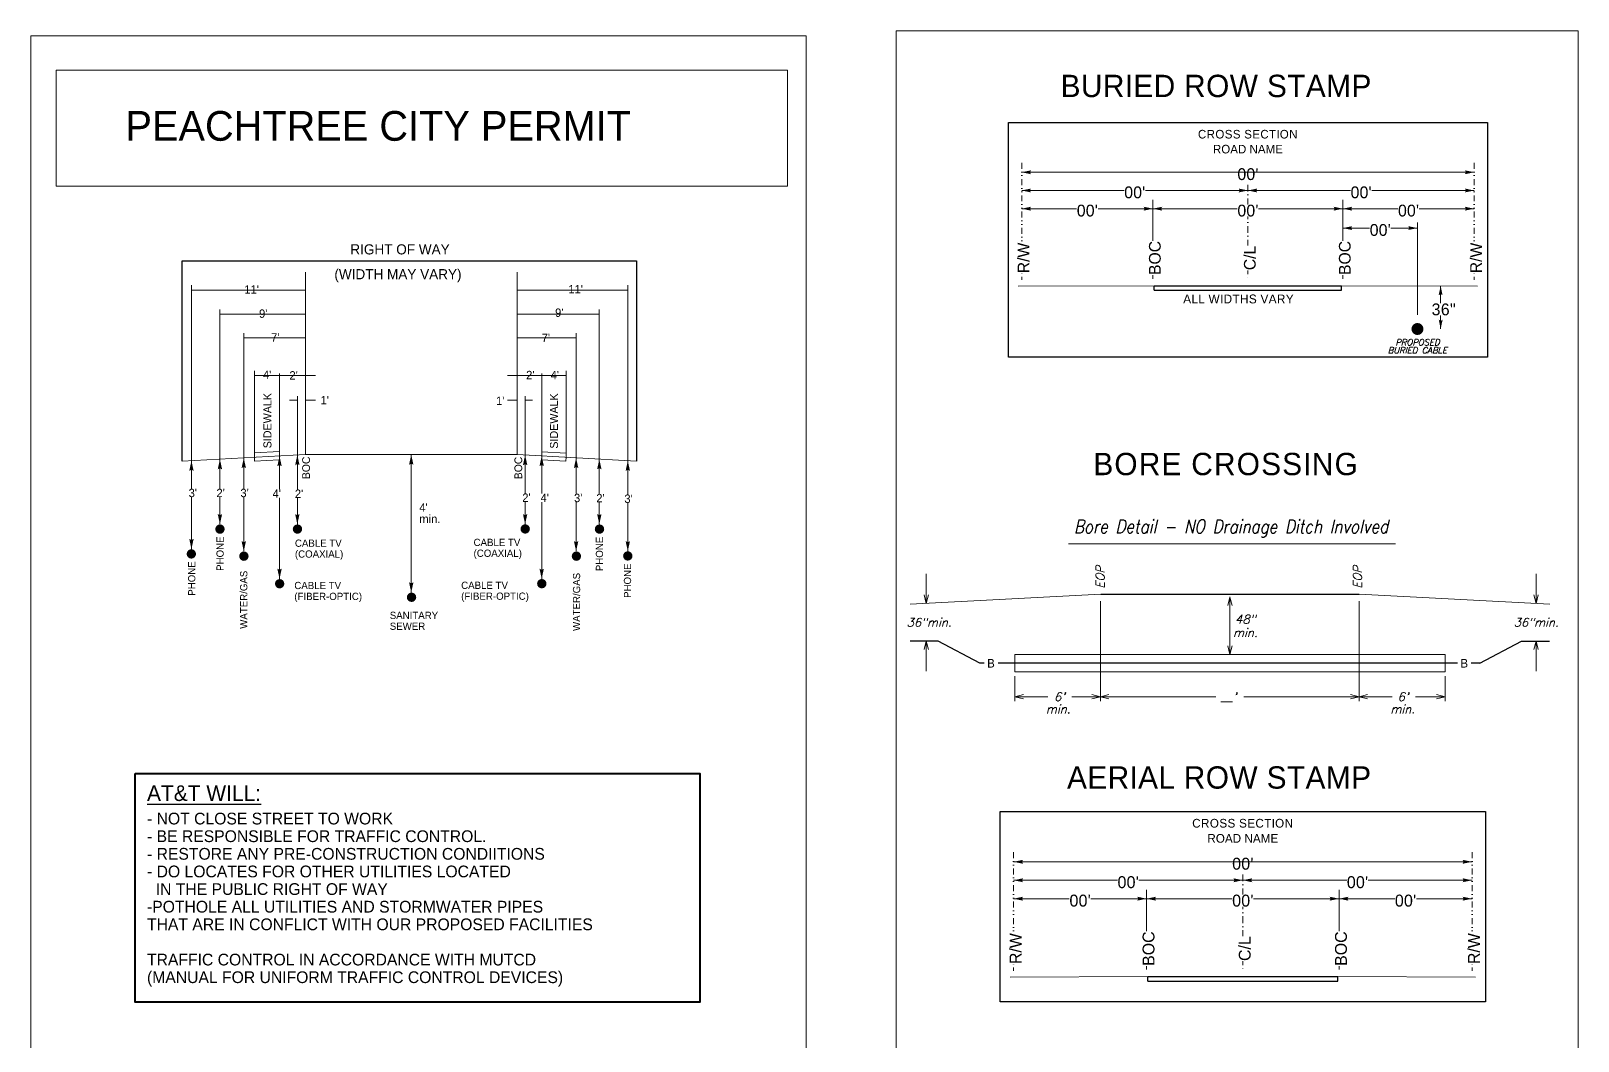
# Model space of a CAD drawing. Header units: feet. Extents: x -16154 to 3860, y -1534289809 to -1534279773.
# Drawn here: x -14758 to -13577, y -1534286247 to -1534285476 of the extents above; entities that cross this region are included whole.
import ezdxf
from ezdxf.enums import TextEntityAlignment as Align
from ezdxf.lldxf.tags import DXFTag

# ---------------------------------------------------------------- set-up
doc = ezdxf.new("R2010")
doc.units = ezdxf.units.FT
doc.header["$MEASUREMENT"] = 0
doc.linetypes.add('DGN Style 4', pattern=[10.429533, 5.211509, -2.605755, 0.006514, -2.605755])
doc.linetypes.add('DGN Style 6', pattern=[12.231198, 4.501492, -2.572281, 0.006431, -2.572281, 0.006431, -2.572281])
for name, color, linetype, lineweight in [('Level 1', 7, 'Continuous', 0), ('Level 17', 7, 'Continuous', 0), ('Level 18', 7, 'Continuous', 0), ('Level 19', 7, 'Continuous', 0), ('Level 2', 7, 'Continuous', 0), ('Level 5', 7, 'Continuous', 0), ('Level 63', 7, 'Continuous', 0)]:
    doc.layers.add(name, color=color, linetype=linetype, lineweight=lineweight)
doc.styles.add('Style-ENGINEERING', font='ENGINEERING.shx')
doc.styles.add('Style-font000', font='font000.shx')
doc.styles.add('Style-font001', font='font001.shx')
doc.styles.add('Style-ITALICS', font='ITALICS.shx')
doc.styles.add('Telco', font='font000.shx', dxfattribs={"height": 9})
doc.styles.add('TelcoFixed', font='font000.shx', dxfattribs={"height": 9})
doc.styles.add('TelcoFixedNoMask', font='font000.shx', dxfattribs={"height": 9})
doc.styles.add('TelcoTitle', font='LOW_RES_FILLED.shx', dxfattribs={"height": 12})
tags = doc.linetypes.add('Power', pattern='A,5,-1,["E",Style-font001,S=1,R=0,X=-0.307087,Y=-0.498688],-1,5', length=12).pattern_tags.tags
tags[6] = DXFTag(74, 10)

# ---------------------------------------------------------------- blocks, each defined once
blk = doc.blocks.new('ARROWE')
at = {"layer": 'Level 63', "color": 7, "linetype": 'Continuous', "lineweight": 0}
blk.add_solid([(-5.6, 1.17), (0, 0), (-4.97, 0.03), (-5.6, -1.17)], dxfattribs=at)
blk = doc.blocks.new('ARROWE_1')
at = {"layer": 'Level 63', "color": 7, "linetype": 'Continuous', "lineweight": 0}
blk.add_solid([(-5.6, 1.17), (0, 0), (-4.97, 0.03), (-5.6, -1.17)], dxfattribs=at)
blk = doc.blocks.new('ARROWE_2')
at = {"layer": 'Level 63', "color": 7, "linetype": 'Continuous', "lineweight": 0}
blk.add_solid([(-5.6, 1.17), (0, 0), (-4.97, 0.03), (-5.6, -1.17)], dxfattribs=at)
blk = doc.blocks.new('ARROWE_3')
at = {"layer": 'Level 63', "color": 7, "linetype": 'Continuous', "lineweight": 0}
blk.add_solid([(-5.6, 1.17), (0, 0), (-4.97, 0.03), (-5.6, -1.17)], dxfattribs=at)
blk = doc.blocks.new('ARROWE_4')
at = {"layer": 'Level 63', "color": 7, "linetype": 'Continuous', "lineweight": 0}
blk.add_solid([(-5.6, 1.17), (0, 0), (-4.97, 0.03), (-5.6, -1.17)], dxfattribs=at)
blk = doc.blocks.new('ARROWE_5')
at = {"layer": 'Level 63', "color": 7, "linetype": 'Continuous', "lineweight": 0}
blk.add_solid([(-5.6, 1.17), (0, 0), (-4.97, 0.03), (-5.6, -1.17)], dxfattribs=at)
blk = doc.blocks.new('ARROWE_6')
at = {"layer": 'Level 63', "color": 7, "linetype": 'Continuous', "lineweight": 0}
blk.add_solid([(-5.6, 1.17), (0, 0), (-4.97, 0.03), (-5.6, -1.17)], dxfattribs=at)
blk = doc.blocks.new('ARROWE_7')
at = {"layer": 'Level 63', "color": 7, "linetype": 'Continuous', "lineweight": 0}
blk.add_solid([(-5.6, 1.17), (0, 0), (-4.97, 0.03), (-5.6, -1.17)], dxfattribs=at)
blk = doc.blocks.new('ARROWE_8')
at = {"layer": 'Level 63', "color": 7, "linetype": 'Continuous', "lineweight": 0}
blk.add_solid([(-5.6, 1.17), (0, 0), (-4.97, 0.03), (-5.6, -1.17)], dxfattribs=at)
blk = doc.blocks.new('ARROWE_9')
at = {"layer": 'Level 63', "color": 7, "linetype": 'Continuous', "lineweight": 0}
blk.add_solid([(-5.6, 1.17), (0, 0), (-4.97, 0.03), (-5.6, -1.17)], dxfattribs=at)
blk = doc.blocks.new('ARROWE_10')
at = {"layer": 'Level 63', "color": 7, "linetype": 'Continuous', "lineweight": 0}
blk.add_solid([(-5.6, 1.17), (0, 0), (-4.97, 0.03), (-5.6, -1.17)], dxfattribs=at)
blk = doc.blocks.new('ARROWE_11')
at = {"layer": 'Level 63', "color": 7, "linetype": 'Continuous', "lineweight": 0}
blk.add_solid([(-5.6, 1.17), (0, 0), (-4.97, 0.03), (-5.6, -1.17)], dxfattribs=at)
blk = doc.blocks.new('*U25')
at = {"layer": 'Level 18', "color": 2, "linetype": 'DGN Style 6', "lineweight": 0}
for p, q in [((-172.7, 41.1), (-172.7, -48.3)), ((172.7, 41.1), (172.7, -48.3))]:
    blk.add_line(p, q, dxfattribs=at)
at = {"layer": 'Level 18', "color": 2, "linetype": 'DGN Style 4', "lineweight": 0}
blk.add_line((0, 24.3), (0, -47.4), dxfattribs=at)
at = {"layer": 'Level 18', "color": 2, "linetype": 'Continuous', "lineweight": 0}
for p, q in [((-72.5, 12.7), (-72.5, -47.4)), ((72.5, 12.7), (72.5, -47.4))]:
    blk.add_line(p, q, dxfattribs=at)
at = {"layer": 'Level 18', "color": 135, "linetype": 'Continuous', "lineweight": 30}
for p, q in [((-71.5, -52.7), (71.5, -52.7)), ((-71.5, -56.1), (-71.5, -52.7)), ((-71.5, -56.1), (71.5, -56.1)), ((71.5, -56.1), (71.5, -52.7))]:
    blk.add_line(p, q, dxfattribs=at)
at = {"layer": 'Level 18', "color": 7, "linetype": 'Continuous', "lineweight": 30, "flags": 128}
blk.add_lwpolyline([(-182.8, 71.7), (182.8, 71.7), (182.8, -71.7), (-182.8, -71.7)], close=True, dxfattribs=at)
at = {"layer": 'Level 18', "color": 7, "linetype": 'Continuous', "lineweight": 0, "flags": 128}
for points in [[(-71.5, -52.7), (-175.3, -53)], [(71.5, -52.7), (175.3, -53)]]:
    blk.add_lwpolyline(points, dxfattribs=at)
at = {"layer": 'Level 63', "color": 7, "linetype": 'Continuous'}
for p, q in [((-172.7, 19.9), (0, 19.9)), ((0, 19.9), (172.7, 19.9)), ((-172.7, 6), (-72.5, 6)), ((-72.5, 6), (72.5, 6)), ((172.7, 6), (72.5, 6))]:
    blk.add_line(p, q, dxfattribs=at)
at = {"layer": 'Level 63', "color": 7, "linetype": 'Continuous', "lineweight": 0, "xscale": 1.26, "yscale": 1.26, "zscale": 1.26}
for name, p, rotation in [('ARROWE', (-172.7, 33.8), 180.0000000005314), ('ARROWE_1', (172.7, 33.8), 5.313771704115658e-10), ('ARROWE_2', (-172.7, 19.9), 180.0000000005314), ('ARROWE_4', (0, 19.9), 5.313771704115658e-10), ('ARROWE_5', (0, 19.9), 180.0000000005314), ('ARROWE_3', (172.7, 19.9), 5.313771704115658e-10), ('ARROWE_6', (-172.7, 6), 180.0000000005314), ('ARROWE_7', (-72.5, 6), 5.313771704115658e-10), ('ARROWE_10', (-72.5, 6), 180.0000000005314), ('ARROWE_11', (72.5, 6), 5.313771704115658e-10)]:
    blk.add_blockref(name, p, dxfattribs=dict(at, rotation=rotation))
at = {"layer": 'Level 63', "color": 7, "linetype": 'Continuous', "lineweight": 0, "extrusion": (0, 0, -1), "xscale": 1.26, "yscale": 1.26, "zscale": 1.26}
for name, p, rotation in [('ARROWE_9', (-72.5, 6), 5.313841871208644e-10), ('ARROWE_8', (-172.7, 6), 180.0000000005314)]:
    blk.add_blockref(name, p, dxfattribs=dict(at, rotation=rotation))
at = {"layer": 'Level 63', "color": 2, "linetype": 'Continuous', "char_height": 6.547, "attachment_point": 5, "line_spacing_factor": 1.007111, "style": 'TelcoFixedNoMask'}
for s, insert in [('\\T1.053;CROSS SECTION', (0, 62.8)), ('\\T1.008;ROAD NAME', (0, 51.4))]:
    blk.add_mtext(s, dxfattribs=dict(at, insert=insert))
at = {"layer": 'Level 1', "color": 7, "linetype": 'Continuous', "lineweight": 30, "insert": (1.5, -31.6), "char_height": 8.96, "attachment_point": 5, "rotation": 90, "line_spacing_factor": 0.897336, "style": 'Telco', "bg_fill": 3, "box_fill_scale": 1, "bg_fill_color": 178, "bg_fill_transparency": 0}
blk.add_mtext('C/L', dxfattribs=at)
at = {"layer": 'Level 17', "color": 92, "linetype": 'Continuous', "lineweight": 30, "char_height": 8.96, "attachment_point": 5, "rotation": 90, "line_spacing_factor": 0.897336, "style": 'Telco', "bg_fill": 3, "box_fill_scale": 1, "bg_fill_color": 178, "bg_fill_transparency": 0}
for insert in [(-71, -31.6), (74, -31.6)]:
    blk.add_mtext('BOC', dxfattribs=dict(at, insert=insert))
at = {"layer": 'Level 2', "color": 7, "linetype": 'Continuous', "lineweight": 30, "char_height": 8.96, "attachment_point": 5, "rotation": 90, "line_spacing_factor": 0.897336, "style": 'Telco', "bg_fill": 3, "box_fill_scale": 1, "bg_fill_color": 178, "bg_fill_transparency": 0}
for insert in [(-171.2, -31.6), (174.2, -31.6)]:
    blk.add_mtext('R/W', dxfattribs=dict(at, insert=insert))
at = {"layer": 'Level 63', "color": 7, "linetype": 'Continuous', "char_height": 9, "attachment_point": 5, "line_spacing_factor": 0.6, "style": 'TelcoFixed', "bg_fill": 3, "box_fill_scale": 1, "bg_fill_color": 178, "bg_fill_transparency": 0}
for insert in [(0, 32.3), (-86.4, 18.4), (86.4, 18.4), (-122.6, 4.5), (0, 4.5), (122.6, 4.5)]:
    blk.add_mtext("\\T1.024;00'", dxfattribs=dict(at, insert=insert))
at = {"layer": 'Level 63', "color": 7, "linetype": 'Continuous'}
blk.add_line((-172.7, 33.8), (172.7, 33.8), dxfattribs=at)
blk = doc.blocks.new('ARROWE_12')
at = {"layer": 'Level 63', "color": 7, "linetype": 'Continuous', "lineweight": 0, "extrusion": (0, 0, -1)}
blk.add_solid([(0.007, 0.0015), (0, 0), (0.0062, 0), (0.007, -0.0015)], dxfattribs=at)
blk = doc.blocks.new('ARROWE_13')
at = {"layer": 'Level 63', "color": 7, "linetype": 'Continuous', "lineweight": 0, "extrusion": (0, 0, -1)}
blk.add_solid([(0.007, 0.0015), (0, 0), (0.0062, 0), (0.007, -0.0015)], dxfattribs=at)
blk = doc.blocks.new('ARROWE_14')
at = {"layer": 'Level 63', "color": 7, "linetype": 'Continuous', "lineweight": 0, "extrusion": (0, 0, -1)}
blk.add_solid([(0.007, 0.0015), (0, 0), (0.0062, 0), (0.007, -0.0015)], dxfattribs=at)
blk = doc.blocks.new('ARROWE_15')
at = {"layer": 'Level 63', "color": 7, "linetype": 'Continuous', "lineweight": 0, "extrusion": (0, 0, -1)}
blk.add_solid([(0.007, 0.0015), (0, 0), (0.0062, 0), (0.007, -0.0015)], dxfattribs=at)
blk = doc.blocks.new('ARROWE_16')
at = {"layer": 'Level 63', "color": 7, "linetype": 'Continuous', "lineweight": 0, "extrusion": (0, 0, -1)}
blk.add_solid([(0.007, 0.0015), (0, 0), (0.0062, 0), (0.007, -0.0015)], dxfattribs=at)
blk = doc.blocks.new('ARROWE_17')
at = {"layer": 'Level 63', "color": 7, "linetype": 'Continuous', "lineweight": 0, "extrusion": (0, 0, -1)}
blk.add_solid([(0.007, 0.0015), (0, 0), (0.0062, 0), (0.007, -0.0015)], dxfattribs=at)
blk = doc.blocks.new('ARROWE_18')
at = {"layer": 'Level 63', "color": 7, "linetype": 'Continuous', "lineweight": 0, "extrusion": (0, 0, -1)}
blk.add_solid([(0.007, 0.0015), (0, 0), (0.0062, 0), (0.007, -0.0015)], dxfattribs=at)
blk = doc.blocks.new('ARROWE_19')
at = {"layer": 'Level 63', "color": 7, "linetype": 'Continuous', "lineweight": 0, "extrusion": (0, 0, -1)}
blk.add_solid([(0.007, 0.0015), (0, 0), (0.0062, 0), (0.007, -0.0015)], dxfattribs=at)
blk = doc.blocks.new('ARROWE_20')
at = {"layer": 'Level 63', "color": 7, "linetype": 'Continuous', "lineweight": 0, "extrusion": (0, 0, -1)}
blk.add_solid([(0.007, 0.0015), (0, 0), (0.0062, 0), (0.007, -0.0015)], dxfattribs=at)
blk = doc.blocks.new('ARROWE_21')
at = {"layer": 'Level 63', "color": 7, "linetype": 'Continuous', "lineweight": 0, "extrusion": (0, 0, -1)}
blk.add_solid([(0.007, 0.0015), (0, 0), (0.0062, 0), (0.007, -0.0015)], dxfattribs=at)
blk = doc.blocks.new('ARROWE_22')
at = {"layer": 'Level 63', "color": 7, "linetype": 'Continuous', "lineweight": 0, "extrusion": (0, 0, -1)}
blk.add_solid([(0.007, 0.0015), (0, 0), (0.0062, 0), (0.007, -0.0015)], dxfattribs=at)
blk = doc.blocks.new('ARROWE_23')
at = {"layer": 'Level 63', "color": 7, "linetype": 'Continuous', "lineweight": 0, "extrusion": (0, 0, -1)}
blk.add_solid([(0.007, 0.0015), (0, 0), (0.0062, 0), (0.007, -0.0015)], dxfattribs=at)
blk = doc.blocks.new('ARROWE_24')
at = {"layer": 'Level 63', "color": 7, "linetype": 'Continuous', "lineweight": 0, "extrusion": (0, 0, -1)}
blk.add_solid([(0.007, 0.0015), (0, 0), (0.0062, 0), (0.007, -0.0015)], dxfattribs=at)
blk = doc.blocks.new('ARROWE_25')
at = {"layer": 'Level 63', "color": 7, "linetype": 'Continuous', "lineweight": 0, "extrusion": (0, 0, -1)}
blk.add_solid([(0.007, 0.0015), (0, 0), (0.0062, 0), (0.007, -0.0015)], dxfattribs=at)
blk = doc.blocks.new('ARROWE_26')
at = {"layer": 'Level 63', "color": 7, "linetype": 'Continuous', "lineweight": 0, "extrusion": (0, 0, -1)}
blk.add_solid([(0.007, 0.0015), (0, 0), (0.0062, 0), (0.007, -0.0015)], dxfattribs=at)
blk = doc.blocks.new('ARROWE_27')
at = {"layer": 'Level 63', "color": 7, "linetype": 'Continuous', "lineweight": 0, "extrusion": (0, 0, -1)}
blk.add_solid([(0.007, 0.0015), (0, 0), (0.0062, 0), (0.007, -0.0015)], dxfattribs=at)
blk = doc.blocks.new('ARROWE_28')
at = {"layer": 'Level 63', "color": 7, "linetype": 'Continuous', "lineweight": 0, "extrusion": (0, 0, -1)}
blk.add_solid([(0.007, 0.0015), (0, 0), (0.0062, 0), (0.007, -0.0015)], dxfattribs=at)
blk = doc.blocks.new('ARROWE_29')
at = {"layer": 'Level 63', "color": 7, "linetype": 'Continuous', "lineweight": 0, "extrusion": (0, 0, -1)}
blk.add_solid([(0.007, 0.0015), (0, 0), (0.0062, 0), (0.007, -0.0015)], dxfattribs=at)
blk = doc.blocks.new('ARROWE_30')
at = {"layer": 'Level 63', "color": 7, "linetype": 'Continuous', "lineweight": 0, "extrusion": (0, 0, -1)}
blk.add_solid([(0.007, 0.0015), (0, 0), (0.0062, 0), (0.007, -0.0015)], dxfattribs=at)
blk = doc.blocks.new('ARROWE_31')
at = {"layer": 'Level 63', "color": 7, "linetype": 'Continuous', "lineweight": 0, "extrusion": (0, 0, -1)}
blk.add_solid([(0.007, 0.0015), (0, 0), (0.0062, 0), (0.007, -0.0015)], dxfattribs=at)
blk = doc.blocks.new('NWPOLE_2')
at = {"layer": 'Level 5', "linetype": 'Continuous', "lineweight": 40}
h = blk.add_hatch(color=1, dxfattribs=at)
edge = h.paths.add_edge_path()
edge.add_arc((0, 0), 0.00322, 0, 360)
blk = doc.blocks.new('NWPOLE_3')
at = {"layer": 'Level 5', "linetype": 'Continuous', "lineweight": 40}
h = blk.add_hatch(color=1, dxfattribs=at)
edge = h.paths.add_edge_path()
edge.add_arc((0, 0), 0.00322, 0, 360)
blk = doc.blocks.new('NWPOLE_4')
at = {"layer": 'Level 5', "linetype": 'Continuous', "lineweight": 40}
h = blk.add_hatch(color=1, dxfattribs=at)
edge = h.paths.add_edge_path()
edge.add_arc((0, 0), 0.00322, 0, 360)
blk = doc.blocks.new('NWPOLE_5')
at = {"layer": 'Level 5', "linetype": 'Continuous', "lineweight": 40}
h = blk.add_hatch(color=1, dxfattribs=at)
edge = h.paths.add_edge_path()
edge.add_arc((0, 0), 0.00322, 0, 360)
blk = doc.blocks.new('NWPOLE_6')
at = {"layer": 'Level 5', "linetype": 'Continuous', "lineweight": 40}
h = blk.add_hatch(color=1, dxfattribs=at)
edge = h.paths.add_edge_path()
edge.add_arc((0, 0), 0.00322, 0, 360)
blk = doc.blocks.new('NWPOLE_7')
at = {"layer": 'Level 5', "linetype": 'Continuous', "lineweight": 40}
h = blk.add_hatch(color=1, dxfattribs=at)
edge = h.paths.add_edge_path()
edge.add_arc((0, 0), 0.00322, 0, 360)
blk = doc.blocks.new('NWPOLE_8')
at = {"layer": 'Level 5', "linetype": 'Continuous', "lineweight": 40}
h = blk.add_hatch(color=1, dxfattribs=at)
edge = h.paths.add_edge_path()
edge.add_arc((0, 0), 0.00322, 0, 360)
blk = doc.blocks.new('NWPOLE_9')
at = {"layer": 'Level 5', "linetype": 'Continuous', "lineweight": 40}
h = blk.add_hatch(color=1, dxfattribs=at)
edge = h.paths.add_edge_path()
edge.add_arc((0, 0), 0.00322, 0, 360)
blk = doc.blocks.new('NWPOLE_10')
at = {"layer": 'Level 5', "linetype": 'Continuous', "lineweight": 40}
h = blk.add_hatch(color=1, dxfattribs=at)
edge = h.paths.add_edge_path()
edge.add_arc((0, 0), 0.00322, 0, 360)
blk = doc.blocks.new('NWPOLE_11')
at = {"layer": 'Level 5', "linetype": 'Continuous', "lineweight": 40}
h = blk.add_hatch(color=1, dxfattribs=at)
edge = h.paths.add_edge_path()
edge.add_arc((0, 0), 0.00322, 0, 360)
blk = doc.blocks.new('ARROWE_32')
at = {"layer": 'Level 63', "color": 7, "linetype": 'Continuous', "lineweight": 0, "extrusion": (0, 0, -1)}
blk.add_solid([(0.007, 0.0015), (0, 0), (0.0062, 0), (0.007, -0.0015)], dxfattribs=at)
blk = doc.blocks.new('ARROWE_33')
at = {"layer": 'Level 63', "color": 7, "linetype": 'Continuous', "lineweight": 0, "extrusion": (0, 0, -1)}
blk.add_solid([(0.007, 0.0015), (0, 0), (0.0062, 0), (0.007, -0.0015)], dxfattribs=at)
blk = doc.blocks.new('NWPOLE_12')
at = {"layer": 'Level 5', "linetype": 'Continuous', "lineweight": 40}
h = blk.add_hatch(color=1, dxfattribs=at)
edge = h.paths.add_edge_path()
edge.add_arc((0, 0), 0.00322, 0, 360)
blk = doc.blocks.new('*U63')
at = {"layer": 'Level 63', "color": 7, "linetype": 'Continuous', "lineweight": 0}
blk.add_line((0.0034, -0.2698), (0.0034, -0.0315), dxfattribs=at)
at = {"layer": 'Level 63', "color": 7, "linetype": 'Continuous', "lineweight": 30, "flags": 128}
blk.add_lwpolyline([(-0.3924, -0.0429), (-0.3924, 0.303), (0.3924, 0.303), (0.3924, -0.0429)], dxfattribs=at)
at = {"layer": 'Level 63', "color": 7, "linetype": 'Continuous', "lineweight": 0, "flags": 128}
for points in [[(-0.1796, 0.2835), (-0.1796, -0.0315)], [(0.1865, -0.0315), (0.1865, 0.2835)], [(-0.3764, 0.261), (-0.3764, -0.0421)], [(0.3776, -0.0421), (0.3776, 0.261)], [(-0.3272, 0.2192), (-0.3272, -0.0394)], [(0.3284, -0.0394), (0.3284, 0.2192)], [(-0.286, 0.1781), (-0.286, -0.0372)], [(0.2883, -0.0371), (0.2883, 0.1781)], [(-0.2677, 0.1134), (-0.2677, -0.0362)], [(-0.2242, 0.1087), (-0.2242, -0.0339)], [(-0.1934, 0.0624), (-0.2071, 0.0624)], [(0.2128, 0.0624), (0.2002, 0.0624)], [(-0.3924, -0.0429), (-0.1796, -0.0315), (0.1865, -0.0315), (0.3924, -0.0429)], [(-0.3764, -0.0421), (-0.3764, -0.1948)], [(-0.3272, -0.0394), (-0.3272, -0.1519)], [(-0.286, -0.0372), (-0.286, -0.1986)], [(-0.2248, -0.0406), (-0.2674, -0.0429), (-0.2677, -0.0362)], [(-0.2242, -0.0339), (-0.2242, -0.2462)], [(0.2288, -0.2462), (0.2288, -0.0338)], [(0.2292, -0.0407), (0.2708, -0.0428), (0.2712, -0.0362)], [(0.2883, -0.1986), (0.2883, -0.0371)], [(0.3284, -0.1519), (0.3284, -0.0394)], [(0.3776, -0.1986), (0.3776, -0.0421)]]:
    blk.add_lwpolyline(points, dxfattribs=at)
at = {"layer": 'Level 5', "color": 1, "linetype": 'Continuous', "lineweight": 40, "xscale": 2.52, "yscale": 2.52, "zscale": 2.52}
for name, p in [('NWPOLE_3', (-0.3271, -0.1603)), ('NWPOLE_6', (-0.1932, -0.1602)), ('NWPOLE_7', (0.2003, -0.16)), ('NWPOLE_10', (0.3287, -0.1602)), ('NWPOLE_2', (-0.3766, -0.2031)), ('NWPOLE_4', (-0.2858, -0.207)), ('NWPOLE_9', (0.2888, -0.207)), ('NWPOLE_11', (0.3776, -0.2066)), ('NWPOLE_5', (-0.224, -0.2546)), ('NWPOLE_8', (0.229, -0.2545)), ('NWPOLE_12', (0.0039, -0.278))]:
    blk.add_blockref(name, p, dxfattribs=at)
at = {"layer": 'Level 63', "color": 7, "linetype": 'Continuous', "lineweight": 0}
for name, p, xscale, yscale, zscale, rotation in [('ARROWE_12', (-0.3764, -0.0421), 2.52, 2.52, 2.52, 89.99999999999997), ('ARROWE_13', (-0.3272, -0.0394), 2.52, 2.52, 2.52, 90), ('ARROWE_14', (-0.286, -0.0372), 2.52, 2.52, 2.52, 89.99999999999997), ('ARROWE_15', (-0.2242, -0.0339), 2.52, 2.52, 2.52, 90), ('ARROWE_33', (0.0034, -0.0315), 2.52, 2.52, 2.52, 90), ('ARROWE_18', (0.2288, -0.0338), 2.52, 2.52, 2.52, 90), ('ARROWE_19', (0.2883, -0.0371), 2.52, 2.52, 2.52, 90), ('ARROWE_20', (0.3284, -0.0394), 2.52, 2.52, 2.52, 90), ('ARROWE_21', (0.3776, -0.0421), 2.52, 2.52, 2.52, 90), ('ARROWE_23', (-0.3272, -0.1519), 2.52, 2.52, 2.52, 270), ('ARROWE_26', (-0.1934, -0.1519), 2.52, 2.52, 2.52, 270), ('ARROWE_27', (0.2002, -0.1519), 2.519999999999999, 2.519999999999999, 2.519999999999999, 270), ('ARROWE_30', (0.3284, -0.1519), 2.519999999999999, 2.519999999999999, 2.519999999999999, 270), ('ARROWE_22', (-0.3764, -0.1948), 2.52, 2.52, 2.52, 270), ('ARROWE_24', (-0.286, -0.1986), 2.52, 2.52, 2.52, 270), ('ARROWE_29', (0.2883, -0.1986), 2.52, 2.52, 2.52, 270), ('ARROWE_31', (0.3776, -0.1986), 2.519999999999999, 2.519999999999999, 2.519999999999999, 270), ('ARROWE_25', (-0.2242, -0.2462), 2.52, 2.52, 2.52, 270), ('ARROWE_28', (0.2288, -0.2462), 2.519999999999999, 2.519999999999999, 2.519999999999999, 270), ('ARROWE_32', (0.0034, -0.2698), 2.52, 2.52, 2.52, 270)]:
    blk.add_blockref(name, p, dxfattribs=dict(at, xscale=xscale, yscale=yscale, zscale=zscale, rotation=rotation))
at = {"layer": 'Level 18', "color": 7, "linetype": 'Continuous', "lineweight": 0, "insert": (0.0173, -0.1157), "char_height": 0.01446, "attachment_point": 1, "line_spacing_factor": 0.812622, "style": 'Telco', "bg_fill": 3, "box_fill_scale": 1, "bg_fill_color": 178, "bg_fill_transparency": 0}
blk.add_mtext("4'\\Pmin.", dxfattribs=at)
at = {"layer": 'Level 63', "color": 7, "linetype": 'Continuous', "lineweight": 0, "char_height": 0.0125, "attachment_point": 1, "rotation": 90, "line_spacing_factor": 0.6, "style": 'Style-font000', "bg_fill": 3, "box_fill_scale": 1, "bg_fill_color": 178, "bg_fill_transparency": 0}
for insert in [(-0.2923, -0.3324), (0.2828, -0.3362)]:
    blk.add_mtext('WATER/GAS', dxfattribs=dict(at, insert=insert))
at = {"layer": 'Level 63', "color": 7, "linetype": 'Continuous', "lineweight": 0, "char_height": 0.0125, "attachment_point": 1, "line_spacing_factor": 0.9, "style": 'Style-font000', "bg_fill": 3, "box_fill_scale": 1, "bg_fill_color": 178, "bg_fill_transparency": 0}
for s, insert in [('CABLE TV\\P(FIBER-OPTIC)', (-0.1986, -0.2514)), ('CABLE TV\\P(FIBER-OPTIC)', (0.0897, -0.2511)), ('SANITARY\\PSEWER', (-0.0337, -0.303))]:
    blk.add_mtext(s, dxfattribs=dict(at, insert=insert))
at = {"layer": 'Level 17', "color": 92, "linetype": 'Continuous', "lineweight": 30, "char_height": 0.0134, "attachment_point": 5, "rotation": 90, "line_spacing_factor": 1.056217, "style": 'Telco', "bg_fill": 3, "box_fill_scale": 1, "bg_fill_color": 178, "bg_fill_transparency": 0}
for insert in [(-0.1782, -0.0544), (0.1885, -0.0546)]:
    blk.add_mtext('BOC', dxfattribs=dict(at, insert=insert))
at = {"layer": 'Level 18', "color": 7, "linetype": 'Continuous', "lineweight": 0, "char_height": 0.01446, "attachment_point": 1, "line_spacing_factor": 1.022748, "style": 'Telco', "bg_fill": 3, "box_fill_scale": 1, "bg_fill_color": 178, "bg_fill_transparency": 0}
for s, insert in [("11'", (-0.285, 0.261)), ("11'", (0.2749, 0.2614)), ("9'", (-0.2596, 0.2192)), ("9'", (0.252, 0.2208)), ("7'", (-0.2388, 0.1781)), ("7'", (0.2288, 0.1772)), ("4'", (-0.2528, 0.1134)), ("2'", (-0.2071, 0.1125)), ("2'", (0.2019, 0.1131)), ("4'", (0.2443, 0.1131)), ("1'", (-0.1533, 0.0696)), ("1'", (0.1499, 0.0687)), ("3'", (-0.3813, -0.0906)), ("2'", (-0.3332, -0.0906)), ("3'", (-0.2918, -0.0906)), ("4'", (-0.2362, -0.0917)), ("4'", (0.2269, -0.099)), ("3'", (0.2847, -0.0992)), ("2'", (0.3232, -0.0996)), ("3'", (0.3717, -0.1006))]:
    blk.add_mtext(s, dxfattribs=dict(at, insert=insert))
at = {"layer": 'Level 63', "color": 7, "linetype": 'Continuous', "lineweight": 0, "attachment_point": 1, "style": 'Style-font000', "bg_fill": 3, "box_fill_scale": 1, "bg_fill_color": 178, "bg_fill_transparency": 0}
for s, insert, char_height, line_spacing_factor in [('RIGHT OF WAY', (-0.1018, 0.3317), 0.0175, 0.6), ('(WIDTH MAY VARY)', (-0.1294, 0.2888), 0.0175, 0.6), ('CABLE TV\\P(COAXIAL)', (-0.1976, -0.1783), 0.0125, 0.9), ('CABLE TV\\P(COAXIAL)', (0.1111, -0.1769), 0.0125, 0.9)]:
    blk.add_mtext(s, dxfattribs=dict(at, insert=insert, char_height=char_height, line_spacing_factor=line_spacing_factor))
at = {"layer": 'Level 63', "color": 7, "linetype": 'Continuous', "lineweight": 0, "attachment_point": 1, "rotation": 90, "line_spacing_factor": 0.6, "style": 'Style-font000', "bg_fill": 3, "box_fill_scale": 1, "bg_fill_color": 178, "bg_fill_transparency": 0}
for s, insert, char_height in [('SIDEWALK', (-0.252, -0.0207), 0.01383), ('SIDEWALK', (0.2431, -0.0213), 0.01383), ('PHONE', (-0.3332, -0.2324), 0.0125), ('PHONE', (0.3223, -0.2329), 0.0125), ('PHONE', (-0.3822, -0.2753), 0.0125), ('PHONE', (0.3708, -0.2791), 0.0125)]:
    blk.add_mtext(s, dxfattribs=dict(at, insert=insert, char_height=char_height))
at = {"layer": 'Level 63', "color": 7, "linetype": 'Continuous', "lineweight": 0, "flags": 128}
for points in [[(-0.1796, 0.2526), (-0.3764, 0.2526)], [(0.3776, 0.2526), (0.1865, 0.2526)], [(-0.1796, 0.2113), (-0.3272, 0.2113)], [(0.3284, 0.2113), (0.1865, 0.2113)], [(-0.1796, 0.1701), (-0.286, 0.1701)], [(0.2883, 0.1701), (0.1865, 0.1701)], [(0.2288, -0.0338), (0.2288, 0.1087)], [(0.2712, -0.0362), (0.2712, 0.1134)], [(-0.1796, 0.1048), (-0.2677, 0.1048)], [(-0.1619, 0.1048), (-0.2242, 0.1048)], [(0.2288, 0.1048), (0.1699, 0.1048)], [(0.2288, 0.1048), (0.1865, 0.1048)], [(0.2712, 0.1048), (0.2288, 0.1048)], [(-0.1934, 0.0696), (-0.1934, -0.0322)], [(-0.1619, 0.0624), (-0.1796, 0.0624)], [(0.1865, 0.0624), (0.1699, 0.0624)], [(0.2002, -0.0322), (0.2002, 0.0696)], [(-0.2677, -0.0283), (-0.2242, -0.026)], [(0.2711, -0.0289), (0.2288, -0.0265)], [(-0.1934, -0.0322), (-0.1934, -0.1519)], [(0.2002, -0.1519), (0.2002, -0.0322)]]:
    blk.add_lwpolyline(points, dxfattribs=at)
at = {"layer": 'Level 63', "color": 7, "linetype": 'Continuous', "lineweight": 0, "xscale": 2.52, "yscale": 2.52, "zscale": 2.52}
for name, p, rotation in [('ARROWE_16', (-0.1934, -0.0322), 89.99999999999997), ('ARROWE_17', (0.2002, -0.0322), 90.00000000000001)]:
    blk.add_blockref(name, p, dxfattribs=dict(at, rotation=rotation))
at = {"layer": 'Level 18', "color": 7, "linetype": 'Continuous', "lineweight": 0, "char_height": 0.01446, "attachment_point": 1, "line_spacing_factor": 1.022748, "style": 'Telco', "bg_fill": 3, "box_fill_scale": 1, "bg_fill_color": 178, "bg_fill_transparency": 0}
for insert in [(-0.1977, -0.0919), (0.1953, -0.0987)]:
    blk.add_mtext("2'", dxfattribs=dict(at, insert=insert))
blk = doc.blocks.new('ARROWE_34')
at = {"layer": 'Level 63', "color": 7, "linetype": 'Continuous', "lineweight": 0}
blk.add_solid([(-5.6, 1.17), (0, 0), (-4.97, 0.03), (-5.6, -1.17)], dxfattribs=at)
blk = doc.blocks.new('ARROWE_35')
at = {"layer": 'Level 63', "color": 7, "linetype": 'Continuous', "lineweight": 0}
blk.add_solid([(-5.6, 1.17), (0, 0), (-4.97, 0.03), (-5.6, -1.17)], dxfattribs=at)
blk = doc.blocks.new('ARROWE_36')
at = {"layer": 'Level 63', "color": 7, "linetype": 'Continuous', "lineweight": 0}
blk.add_solid([(-5.6, 1.17), (0, 0), (-4.97, 0.03), (-5.6, -1.17)], dxfattribs=at)
blk = doc.blocks.new('ARROWE_37')
at = {"layer": 'Level 63', "color": 7, "linetype": 'Continuous', "lineweight": 0}
blk.add_solid([(-5.6, 1.17), (0, 0), (-4.97, 0.03), (-5.6, -1.17)], dxfattribs=at)
blk = doc.blocks.new('ARROWE_38')
at = {"layer": 'Level 63', "color": 7, "linetype": 'Continuous', "lineweight": 0}
blk.add_solid([(-5.6, 1.17), (0, 0), (-4.97, 0.03), (-5.6, -1.17)], dxfattribs=at)
blk = doc.blocks.new('ARROWE_39')
at = {"layer": 'Level 63', "color": 7, "linetype": 'Continuous', "lineweight": 0}
blk.add_solid([(-5.6, 1.17), (0, 0), (-4.97, 0.03), (-5.6, -1.17)], dxfattribs=at)
blk = doc.blocks.new('ARROWE_40')
at = {"layer": 'Level 63', "color": 7, "linetype": 'Continuous', "lineweight": 0}
blk.add_solid([(-5.6, 1.17), (0, 0), (-4.97, 0.03), (-5.6, -1.17)], dxfattribs=at)
blk = doc.blocks.new('ARROWE_41')
at = {"layer": 'Level 63', "color": 7, "linetype": 'Continuous', "lineweight": 0}
blk.add_solid([(-5.6, 1.17), (0, 0), (-4.97, 0.03), (-5.6, -1.17)], dxfattribs=at)
blk = doc.blocks.new('ARROWE_42')
at = {"layer": 'Level 63', "color": 7, "linetype": 'Continuous', "lineweight": 0}
blk.add_solid([(-5.6, 1.17), (0, 0), (-4.97, 0.03), (-5.6, -1.17)], dxfattribs=at)
blk = doc.blocks.new('ARROWE_43')
at = {"layer": 'Level 63', "color": 7, "linetype": 'Continuous', "lineweight": 0}
blk.add_solid([(-5.6, 1.17), (0, 0), (-4.97, 0.03), (-5.6, -1.17)], dxfattribs=at)
blk = doc.blocks.new('ARROWE_44')
at = {"layer": 'Level 63', "color": 7, "linetype": 'Continuous', "lineweight": 0}
blk.add_solid([(-5.6, 1.17), (0, 0), (-4.97, 0.03), (-5.6, -1.17)], dxfattribs=at)
blk = doc.blocks.new('ARROWE_45')
at = {"layer": 'Level 63', "color": 7, "linetype": 'Continuous', "lineweight": 0}
blk.add_solid([(-5.6, 1.17), (0, 0), (-4.97, 0.03), (-5.6, -1.17)], dxfattribs=at)
blk = doc.blocks.new('ARROWE_46')
at = {"layer": 'Level 63', "color": 7, "linetype": 'Continuous', "lineweight": 0, "extrusion": (0, 0, -1)}
blk.add_solid([(5.6, 1.17), (0, 0), (4.97, 0.03), (5.6, -1.17)], dxfattribs=at)
blk = doc.blocks.new('ARROWE_47')
at = {"layer": 'Level 63', "color": 7, "linetype": 'Continuous', "lineweight": 0, "extrusion": (0, 0, -1)}
blk.add_solid([(5.6, 1.17), (0, 0), (4.97, 0.03), (5.6, -1.17)], dxfattribs=at)
blk = doc.blocks.new('ARROWE_48')
at = {"layer": 'Level 63', "color": 7, "linetype": 'Continuous', "lineweight": 0}
blk.add_solid([(-5.6, 1.17), (0, 0), (-4.97, 0.03), (-5.6, -1.17)], dxfattribs=at)
blk = doc.blocks.new('ARROWE_49')
at = {"layer": 'Level 63', "color": 7, "linetype": 'Continuous', "lineweight": 0}
blk.add_solid([(-5.6, 1.17), (0, 0), (-4.97, 0.03), (-5.6, -1.17)], dxfattribs=at)
blk = doc.blocks.new('*U97')
at = {"layer": 'Level 18', "linetype": 'Continuous', "lineweight": 30}
h = blk.add_hatch(color=1, dxfattribs=at)
edge = h.paths.add_edge_path()
edge.add_arc((129.4, -68), 4.6, 0, 360)
at = {"layer": 'Level 18', "color": 2, "linetype": 'DGN Style 6', "lineweight": 0}
for p, q in [((-172.7, 58.8), (-172.7, -30.5)), ((172.7, 58.8), (172.7, -30.5))]:
    blk.add_line(p, q, dxfattribs=at)
at = {"layer": 'Level 18', "color": 2, "linetype": 'DGN Style 4', "lineweight": 0}
blk.add_line((0, 42.1), (0, -29.6), dxfattribs=at)
at = {"layer": 'Level 18', "color": 2, "linetype": 'Continuous', "lineweight": 0}
for p, q in [((-72.5, 30.5), (-72.5, -29.6)), ((72.5, 30.5), (72.5, -29.6))]:
    blk.add_line(p, q, dxfattribs=at)
at = {"layer": 'Level 18', "color": 135, "linetype": 'Continuous', "lineweight": 30}
for p, q in [((-71.5, -35), (71.5, -35)), ((-71.5, -38.3), (-71.5, -35)), ((71.5, -38.3), (71.5, -35))]:
    blk.add_line(p, q, dxfattribs=at)
at = {"layer": 'Level 18', "color": 7, "linetype": 'Continuous', "lineweight": 30, "flags": 128}
blk.add_lwpolyline([(-182.8, 89.5), (182.8, 89.5), (182.8, -89.5), (-182.8, -89.5)], close=True, dxfattribs=at)
at = {"layer": 'Level 18', "color": 7, "linetype": 'Continuous', "lineweight": 0, "flags": 128}
for points in [[(-71.5, -35), (-175.3, -35.2)], [(71.5, -35), (175.3, -35.2)]]:
    blk.add_lwpolyline(points, dxfattribs=at)
at = {"layer": 'Level 63', "color": 7, "linetype": 'Continuous'}
for p, q in [((-172.7, 37.7), (0, 37.7)), ((0, 37.7), (172.7, 37.7)), ((-172.7, 23.8), (-72.5, 23.8)), ((-72.5, 23.8), (72.5, 23.8)), ((172.7, 23.8), (72.5, 23.8)), ((129.4, 9), (72.5, 9))]:
    blk.add_line(p, q, dxfattribs=at)
at = {"layer": 'Level 63', "color": 7, "linetype": 'Continuous', "lineweight": 0}
blk.add_line((147.1, -35.1), (147.1, -68), dxfattribs=at)
at = {"layer": 'Level 63', "color": 7, "linetype": 'Continuous', "lineweight": 0, "xscale": 1.26, "yscale": 1.26, "zscale": 1.26}
for name, p, rotation in [('ARROWE_34', (-172.7, 51.6), 180.0000000005314), ('ARROWE_35', (172.7, 51.6), 5.313771704115656e-10), ('ARROWE_36', (-172.7, 37.7), 180.0000000005314), ('ARROWE_38', (0, 37.7), 5.313771704115656e-10), ('ARROWE_39', (0, 37.7), 180.0000000005314), ('ARROWE_37', (172.7, 37.7), 5.313771704115656e-10), ('ARROWE_40', (-172.7, 23.8), 180.0000000005314), ('ARROWE_41', (-72.5, 23.8), 5.313771704115656e-10), ('ARROWE_44', (-72.5, 23.8), 180.0000000005314), ('ARROWE_45', (72.5, 23.8), 5.313771704115656e-10)]:
    blk.add_blockref(name, p, dxfattribs=dict(at, rotation=rotation))
at = {"layer": 'Level 63', "color": 7, "linetype": 'Continuous', "lineweight": 0, "extrusion": (0, 0, -1), "xscale": 1.26, "yscale": 1.26, "zscale": 1.26}
for name, p, rotation in [('ARROWE_43', (-72.5, 23.8), 5.313841871208643e-10), ('ARROWE_42', (-172.7, 23.8), 180.0000000005314), ('ARROWE_49', (-72.5, 9), 5.313841871208643e-10), ('ARROWE_48', (-129.4, 9), 180.0000000005314), ('ARROWE_47', (-147.1, -35.1), 90.33258390341518), ('ARROWE_46', (-147.1, -68), 270.3325839177207)]:
    blk.add_blockref(name, p, dxfattribs=dict(at, rotation=rotation))
at = {"color": 1, "linetype": 'Continuous', "lineweight": 30, "insert": (129.4, -81.2), "char_height": 4.722, "attachment_point": 5, "line_spacing_factor": 0.76062, "style": 'Style-ITALICS'}
blk.add_mtext('PROPOSED\\PBURIED CABLE', dxfattribs=at)
at = {"layer": 'Level 63', "color": 2, "linetype": 'Continuous', "char_height": 6.547, "attachment_point": 5, "line_spacing_factor": 1.012409, "style": 'TelcoFixedNoMask'}
for s, insert in [('\\T1.053;CROSS SECTION', (0, 80.6)), ('\\T1.008;ROAD NAME', (0, 69.2))]:
    blk.add_mtext(s, dxfattribs=dict(at, insert=insert))
at = {"layer": 'Level 1', "color": 7, "linetype": 'Continuous', "lineweight": 30, "insert": (1.5, -13.8), "char_height": 8.96, "attachment_point": 5, "rotation": 90, "line_spacing_factor": 0.901205, "style": 'Telco', "bg_fill": 3, "box_fill_scale": 1, "bg_fill_color": 178, "bg_fill_transparency": 0}
blk.add_mtext('C/L', dxfattribs=at)
at = {"layer": 'Level 17', "color": 92, "linetype": 'Continuous', "lineweight": 30, "char_height": 8.96, "attachment_point": 5, "rotation": 90, "line_spacing_factor": 0.901205, "style": 'Telco', "bg_fill": 3, "box_fill_scale": 1, "bg_fill_color": 178, "bg_fill_transparency": 0}
for insert in [(-71, -13.8), (74, -13.8)]:
    blk.add_mtext('BOC', dxfattribs=dict(at, insert=insert))
at = {"layer": 'Level 18', "color": 7, "linetype": 'Continuous', "lineweight": 13, "insert": (-49.4, -41.7), "char_height": 6.747, "attachment_point": 1, "line_spacing_factor": 0.6, "style": 'TelcoFixed', "bg_fill": 3, "box_fill_scale": 1, "bg_fill_color": 178, "bg_fill_transparency": 0}
blk.add_mtext('\\T1.041;ALL WIDTHS VARY', dxfattribs=at)
at = {"layer": 'Level 2', "color": 7, "linetype": 'Continuous', "lineweight": 30, "char_height": 8.96, "attachment_point": 5, "rotation": 90, "line_spacing_factor": 0.901205, "style": 'Telco', "bg_fill": 3, "box_fill_scale": 1, "bg_fill_color": 178, "bg_fill_transparency": 0}
for insert in [(-171.2, -13.8), (174.2, -13.8)]:
    blk.add_mtext('R/W', dxfattribs=dict(at, insert=insert))
at = {"layer": 'Level 63', "color": 7, "linetype": 'Continuous', "char_height": 9, "attachment_point": 5, "line_spacing_factor": 0.6, "style": 'TelcoFixed', "bg_fill": 3, "box_fill_scale": 1, "bg_fill_color": 178, "bg_fill_transparency": 0}
for s, insert in [("\\T1.024;00'", (0, 50.1)), ("\\T1.024;00'", (-86.4, 36.2)), ("\\T1.024;00'", (86.4, 36.2)), ("\\T1.024;00'", (-122.6, 22.3)), ("\\T1.024;00'", (0, 22.3)), ("\\T1.024;00'", (122.6, 22.3)), ('\\T1.050;36"', (149.5, -53.1))]:
    blk.add_mtext(s, dxfattribs=dict(at, insert=insert))
at = {"layer": 'Level 18', "color": 135, "linetype": 'Continuous', "lineweight": 30}
blk.add_line((-71.5, -38.3), (71.5, -38.3), dxfattribs=at)
at = {"layer": 'Level 63', "color": 7, "linetype": 'Continuous'}
blk.add_line((-172.7, 51.6), (172.7, 51.6), dxfattribs=at)
at = {"layer": 'Level 63', "color": 7, "linetype": 'Continuous', "lineweight": 0}
blk.add_line((129.4, 13.2), (129.4, -57.3), dxfattribs=at)
at = {"layer": 'Level 63', "color": 7, "linetype": 'Continuous', "insert": (101, 7.5), "char_height": 9, "attachment_point": 5, "line_spacing_factor": 0.6, "style": 'TelcoFixed', "bg_fill": 3, "box_fill_scale": 1, "bg_fill_color": 178, "bg_fill_transparency": 0}
blk.add_mtext("\\T1.024;00'", dxfattribs=at)
blk = doc.blocks.new('*U175')
at = {"layer": 'Level 19', "color": 1, "linetype": 'Power', "lineweight": 30, "insert": (-206.5, 78.2), "char_height": 11.952, "attachment_point": 1, "line_spacing_factor": 0.9, "style": 'TelcoTitle', "bg_fill": 3, "box_fill_scale": 1, "bg_fill_color": 178, "bg_fill_transparency": 0}
blk.add_mtext('\\LAT&T WILL:', dxfattribs=at)
at = {"layer": 'Level 19', "color": 1, "linetype": 'Continuous', "lineweight": 40, "flags": 128}
blk.add_lwpolyline([(-215.5, 87.2), (215.5, 87.2), (215.5, -87.2), (-215.5, -87.2)], close=True, dxfattribs=at)
at = {"layer": 'Level 19', "color": 1, "linetype": 'Power', "lineweight": 30, "insert": (-206.5, 57.3), "char_height": 8.964, "attachment_point": 1, "line_spacing_factor": 0.9, "style": 'Telco', "bg_fill": 3, "box_fill_scale": 1, "bg_fill_color": 178, "bg_fill_transparency": 0}
blk.add_mtext('- NOT CLOSE STREET TO WORK\\P- BE RESPONSIBLE FOR TRAFFIC CONTROL.\\P- RESTORE ANY PRE-CONSTRUCTION CONDIITIONS\\P- DO LOCATES FOR OTHER UTILITIES LOCATED\\P  IN THE PUBLIC RIGHT OF WAY\\P-POTHOLE ALL UTILITIES AND STORMWATER PIPES\\PTHAT ARE IN CONFLICT WITH OUR PROPOSED FACILITIES \\P\\PTRAFFIC CONTROL IN ACCORDANCE WITH MUTCD\\P(MANUAL FOR UNIFORM TRAFFIC CONTROL DEVICES)', dxfattribs=at)
blk = doc.blocks.new('*U176')
at = {"layer": 'Level 63', "color": 7, "linetype": 'Continuous', "flags": 128}
blk.add_lwpolyline([(-0.3489, 0.0554), (0.3489, 0.0554), (0.3489, -0.0554), (-0.3489, -0.0554)], close=True, dxfattribs=at)
at = {"layer": 'Level 63', "color": 7, "linetype": 'Continuous', "lineweight": 0, "insert": (-0.2828, 0.0164), "char_height": 0.02835, "attachment_point": 1, "line_spacing_factor": 0.719048, "style": 'Telco', "bg_fill": 3, "box_fill_scale": 1, "bg_fill_color": 178, "bg_fill_transparency": 0}
blk.add_mtext('PEACHTREE CITY PERMIT', dxfattribs=at)
blk = doc.blocks.new('BORE_2')
at = {"layer": 'Level 18', "color": 2, "linetype": 'Continuous', "lineweight": 0}
for p, q in [((-120.8, 56.5), (120.6, 56.5)), ((-225.8, 34.5), (-225.8, 12.5)), ((224.4, 34.5), (224.4, 12.5)), ((-97.2, 14.3), (-97.2, -59.5)), ((-1.6, 17.4), (-1.6, -25.1)), ((93.8, 14.3), (93.8, -59.5)), ((-225.8, -37.3), (-225.8, -15.2)), ((224.4, -37.3), (224.4, -15.2)), ((-160.4, -41.2), (-160.4, -59.5)), ((157.2, -41.2), (157.2, -59.5)), ((-136.1, -56.3), (-160.4, -56.3)), ((-118.2, -56.3), (-97.2, -56.3)), ((-12.1, -56.3), (-97.2, -56.3)), ((8.7, -56.3), (93.8, -56.3)), ((118.2, -56.3), (93.8, -56.3)), ((135.4, -56.3), (157.2, -56.3))]:
    blk.add_line(p, q, dxfattribs=at)
at = {"layer": 'Level 18', "color": 135, "linetype": 'Continuous', "lineweight": 30}
blk.add_line((-97, 19.4), (93.8, 19.4), dxfattribs=at)
at = {"layer": 'Level 18', "color": 20, "linetype": 'Continuous', "lineweight": 30}
for p, q in [((-183.1, -31.6), (-186.2, -31.6)), ((166.3, -31.6), (-172.8, -31.6)), ((183, -31.6), (176.6, -31.6))]:
    blk.add_line(p, q, dxfattribs=at)
at = {"layer": 'Level 18', "color": 7, "linetype": 'Continuous', "lineweight": 0, "flags": 128}
for points in [[(-97, 19.4), (-237.7, 12)], [(93.8, 19.4), (234.5, 12)]]:
    blk.add_lwpolyline(points, dxfattribs=at)
at = {"layer": 'Level 18', "color": 2, "linetype": 'Continuous', "lineweight": 0, "flags": 128}
for points in [[(-224.2, 18.8), (-225.8, 12.5), (-227.4, 18.8)], [(-3.2, 11), (-1.6, 17.3), (0, 11)], [(226, 18.8), (224.4, 12.5), (222.8, 18.8)], [(-227.4, -21.5), (-225.8, -15.2), (-224.2, -21.5)], [(0, -18.8), (-1.6, -25.1), (-3.2, -18.8)], [(222.8, -21.5), (224.4, -15.2), (226, -21.5)], [(-154.1, -57.9), (-160.4, -56.3), (-154.1, -54.7)], [(-103.5, -54.7), (-97.2, -56.3), (-103.5, -57.9)], [(-90.9, -57.9), (-97.2, -56.3), (-90.9, -54.7)], [(87.5, -54.7), (93.8, -56.3), (87.5, -57.9)], [(100, -57.9), (93.8, -56.3), (100, -54.7)], [(150.9, -54.7), (157.2, -56.3), (150.9, -57.9)]]:
    blk.add_lwpolyline(points, dxfattribs=at)
at = {"layer": 'Level 18', "color": 20, "linetype": 'Continuous', "lineweight": 30, "flags": 128}
for points in [[(-186.2, -31.6), (-216.9, -15.2), (-237.7, -15.2)], [(183, -31.6), (213.6, -15.2), (234.4, -15.2)]]:
    blk.add_lwpolyline(points, dxfattribs=at)
at = {"layer": 'Level 18', "color": 7, "linetype": 'Continuous', "lineweight": 0, "flags": 128}
blk.add_lwpolyline([(-160.4, -38), (157.2, -38), (157.2, -25.1), (-160.4, -25.1)], close=True, dxfattribs=at)
at = {"layer": 'Level 18', "color": 2, "linetype": 'Continuous', "lineweight": 0, "style": 'Style-ITALICS', "width": 0.828147}
blk.add_text('Bore Detail - NO Drainage Ditch Involved', height=9.899, dxfattribs=at).set_placement((-0.8, 69.4), align=Align.MIDDLE_CENTER)
at = {"layer": 'Level 18', "color": 2, "linetype": 'Continuous', "lineweight": 0, "style": 'Style-ITALICS'}
for p in [(-97.4, 31.9), (92.6, 31.9)]:
    blk.add_text('EOP', height=6.3, rotation=90, dxfattribs=at).set_placement(p, align=Align.MIDDLE_CENTER)
for s, p in [('36"min.', (-223.7, -1.4)), ('36"min.', (224.5, -1.4)), ('min.', (9.8, -9)), ("6'", (-127.4, -56.3)), ("__'", (-2.4, -56.3)), ("6'", (126.2, -56.3)), ('min.', (-128.4, -65.4)), ('min.', (126, -65.4))]:
    blk.add_text(s, height=6.3, dxfattribs=at).set_placement(p, align=Align.MIDDLE_CENTER)
at = {"layer": 'Level 18', "color": 20, "linetype": 'Continuous', "lineweight": 0, "style": 'Style-ENGINEERING'}
for p in [(-178, -31.6), (171.4, -31.6)]:
    blk.add_text('B', height=6.3, dxfattribs=at).set_placement(p, align=Align.MIDDLE_CENTER)
at = {"layer": 'Level 18', "color": 2, "linetype": 'Continuous', "lineweight": 0, "insert": (9.8, 0.9), "char_height": 6.3, "attachment_point": 5, "line_spacing_factor": 0.6, "style": 'Style-ITALICS'}
blk.add_mtext('48"', dxfattribs=at)

msp = doc.modelspace()

# ---------------------------------------------------------------- block references
at = {"layer": 'Level 18', "color": 7, "linetype": 'Continuous', "lineweight": 0}
msp.add_blockref('*U97', (-13828.7, -1534285635.8), dxfattribs=at)
for name, p, xscale, yscale, zscale in [('BORE_2', (-13840.8, -1534285926.2), 1.034006806159892, 1.034006806159892, 1.034006806159892), ('*U25', (-13832.6, -1534286144.6), 1.01301309866517, 1.01301309866517, 1.01301309866517)]:
    msp.add_blockref(name, p, dxfattribs=dict(at, xscale=xscale, yscale=yscale, zscale=zscale))
at = {"layer": 'Level 63', "color": 7, "linetype": 'Continuous', "lineweight": 30, "xscale": 441.7597855567403, "yscale": 441.7597855567403, "zscale": 441.7597855567403}
msp.add_blockref('*U63', (-14468.9, -1534285785.7), dxfattribs=at)

# ---------------------------------------------------------------- next in the draw order: linework, layer by layer
at = {"layer": 'Level 63', "color": 7, "linetype": 'Continuous', "lineweight": 0, "flags": 128}
for points in [[(-14757.7, -1534285480.2), (-14165.9, -1534285480.2), (-14165.9, -1534287065.1), (-14757.7, -1534287065.1)], [(-14097.3, -1534285476.4), (-13576.7, -1534285476.4), (-13576.7, -1534286471.1), (-14097.3, -1534286471.1)]]:
    msp.add_lwpolyline(points, close=True, dxfattribs=at)

# ---------------------------------------------------------------- next in the draw order: block references
at = {"layer": 'Level 19', "color": 1, "linetype": 'Power', "lineweight": 30}
msp.add_blockref('*U175', (-14462.6, -1534286130.2), dxfattribs=at)
at = {"layer": 'Level 63', "color": 7, "linetype": 'Continuous', "xscale": 799.9983999968, "yscale": 799.9983999968, "zscale": 799.9983999968}
msp.add_blockref('*U176', (-14459.3, -1534285550.6), dxfattribs=at)

# ---------------------------------------------------------------- next in the draw order: texts
at = {"layer": 'Level 18', "color": 7, "linetype": 'Continuous', "lineweight": 40, "char_height": 17.038, "attachment_point": 1, "line_spacing_factor": 0.6, "style": 'TelcoFixed', "bg_fill": 3, "box_fill_scale": 1, "bg_fill_color": 178, "bg_fill_transparency": 0}
for s, insert in [('\\T1.020;BURIED ROW STAMP', (-13971.7, -1534285509.8)), ('\\T1.054;BORE CROSSING', (-13946.7, -1534285798.3)), ('\\T1.020;AERIAL ROW STAMP', (-13966.8, -1534286037.5))]:
    msp.add_mtext(s, dxfattribs=dict(at, insert=insert))

doc.saveas('drawing.dxf')
